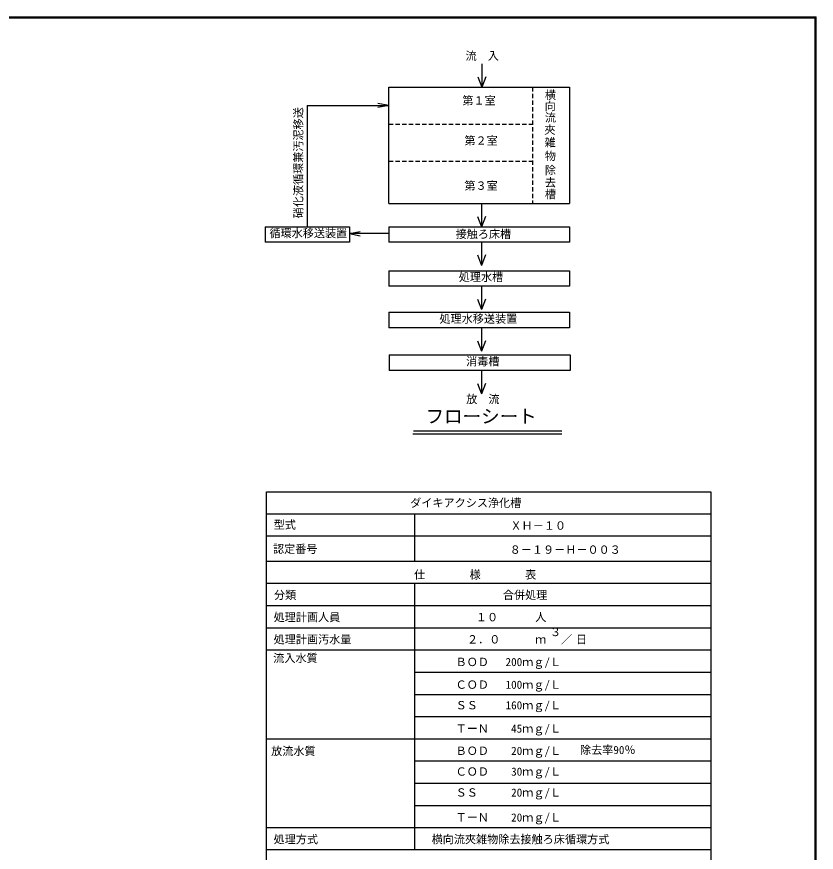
# Model space of a CAD drawing. Units: millimetres, scale not verified. Extents: x -8093 to 8093, y -5792 to 5792.
# Drawn here: x 1617 to 8093, y -980 to 5792 of the extents above; entities that cross this region are included whole.
import ezdxf
from ezdxf.enums import TextEntityAlignment as Align

# ---------------------------------------------------------------- set-up
doc = ezdxf.new("R2010")
doc.units = ezdxf.units.MM
doc.header["$LTSCALE"] = 30
doc.linetypes.add('DASHED1', pattern=[1.8, 1.2, -0.6])
doc.layers.add('0-0_Axis_waku', color=7, linetype='Continuous', lineweight=25)
doc.layers.add('0-1_00クル-フ-0躯体', color=3, linetype='Continuous', lineweight=25)
doc.styles.add('ＭＳ ゴシック', font='')
doc.styles.get('ＭＳ ゴシック').set_extended_font_data('MS Gothic')

msp = doc.modelspace()

# ---------------------------------------------------------------- linework, layer by layer
at = {"layer": '0-0_Axis_waku'}
for p, q in [((-8093.4, 5792.4), (8093.4, 5792.4)), ((-8092.8, 5791.8), (8092.8, 5791.8)), ((-8092.2, 5791.2), (8092.2, 5791.2)), ((-8091.6, 5790.6), (8091.6, 5790.6)), ((-8091, 5790), (8091, 5790)), ((-8090.4, 5789.4), (8090.4, 5789.4)), ((-8089.8, 5788.8), (8089.8, 5788.8)), ((-8089.2, 5788.2), (8089.2, 5788.2)), ((-8088.6, 5787.6), (8088.6, 5787.6)), ((-8088, 5787), (8088, 5787)), ((-8087.4, 5786.4), (8087.4, 5786.4)), ((-8086.8, 5785.8), (8086.8, 5785.8)), ((-8086.2, 5785.2), (8086.2, 5785.2)), ((-8085.6, 5784.6), (8085.6, 5784.6)), ((-8085, 5784), (8085, 5784)), ((8085, -5784), (8085, 5784)), ((8085.6, -5784.6), (8085.6, 5784.6)), ((8086.2, -5785.2), (8086.2, 5785.2)), ((8086.8, -5785.8), (8086.8, 5785.8)), ((8087.4, -5786.4), (8087.4, 5786.4)), ((8088, -5787), (8088, 5787)), ((8088.6, -5787.6), (8088.6, 5787.6)), ((8089.2, -5788.2), (8089.2, 5788.2)), ((8089.8, -5788.8), (8089.8, 5788.8)), ((8090.4, -5789.4), (8090.4, 5789.4)), ((8091, -5790), (8091, 5790)), ((8091.6, -5790.6), (8091.6, 5790.6)), ((8092.2, -5791.2), (8092.2, 5791.2)), ((8092.8, -5791.8), (8092.8, 5791.8)), ((8093.4, -5792.4), (8093.4, 5792.4))]:
    msp.add_line(p, q, dxfattribs=at)
at = {"layer": '0-1_00クル-フ-0躯体'}
for p, q in [((5384.16, 5410.44), (5384.16, 5221.44)), ((5352, 5305.44), (5384.16, 5221.44)), ((5416.31, 5305.44), (5384.16, 5221.44)), ((4630, 4279.34), (4630, 5221.44)), ((4630, 5221.44), (6094.41, 5221.29)), ((6094.91, 5220.79), (6094.91, 4279.69)), ((3970.73, 5072.11), (3970.73, 4090.34)), ((4630, 5072.11), (4543.06, 5055.8)), ((4630, 4279.34), (6094.41, 4279.19)), ((5382.44, 4279.34), (5382.44, 4090.34)), ((5350.29, 4174.33), (5382.44, 4090.34)), ((5414.6, 4174.33), (5382.44, 4090.34)), ((3628.43, 4090.34), (3628.43, 3966.08)), ((3628.43, 4090.34), (4313.03, 4090.34)), ((4630, 4090.34), (4630, 3966.08)), ((4630, 4090.34), (6094.76, 4090.34)), ((6094.76, 4090.34), (6094.76, 3966.08)), ((4313.03, 4034.04), (4399.97, 4050.35)), ((6094.76, 3966.08), (4630, 3966.08)), ((5382.44, 3966.08), (5382.44, 3777.08)), ((5350.29, 3861.08), (5382.44, 3777.08)), ((5414.6, 3861.08), (5382.44, 3777.08)), ((4630, 3733.84), (4630, 3607.84)), ((4630, 3733.84), (6094.76, 3733.84)), ((6094.76, 3733.84), (6094.76, 3607.84)), ((6094.76, 3607.84), (4630, 3607.84)), ((5382.44, 3607.84), (5382.44, 3418.84)), ((5350.29, 3502.84), (5382.44, 3418.84)), ((5414.6, 3502.84), (5382.44, 3418.84)), ((4630, 3397.52), (4630, 3271.53)), ((4630, 3397.52), (6094.76, 3397.52)), ((6094.76, 3397.52), (6094.76, 3271.53)), ((6094.76, 3271.53), (4630, 3271.53)), ((5382.44, 3271.52), (5382.44, 3082.53)), ((5350.29, 3166.53), (5382.44, 3082.53)), ((5414.6, 3166.53), (5382.44, 3082.53)), ((4634.74, 3051.16), (4634.74, 2925.17)), ((4634.74, 3051.16), (6099.5, 3051.16)), ((5382.44, 2925.17), (5382.44, 2736.17)), ((5350.29, 2820.17), (5382.44, 2736.17)), ((5414.6, 2820.17), (5382.44, 2736.17)), ((6032.63, 2408.22), (4825.24, 2408.22)), ((6031.77, 2432.22), (4830.85, 2432.22)), ((3638.95, 1942.11), (7238.95, 1942.11)), ((3638.95, 1379.98), (3638.95, 1942.11)), ((7238.95, 1942.11), (7238.95, 1379.98)), ((3638.95, 1762.1), (7238.95, 1762.1)), ((4838.95, 1762.1), (4838.95, 1379.98)), ((7238.95, 1582.11), (3638.95, 1582.11)), ((3638.95, 1379.98), (7238.95, 1379.98)), ((3638.96, -2220.02), (3638.95, 1379.98)), ((7238.95, 1379.98), (7238.96, -2220.02)), ((3638.95, 1199.98), (7238.95, 1199.98)), ((4838.95, 1199.98), (4838.95, -960.03)), ((3638.95, 1019.98), (7238.95, 1019.98)), ((3638.95, 839.98), (7238.95, 839.98)), ((3638.95, 659.98), (7238.95, 659.98)), ((4838.95, 479.97), (7238.95, 479.97)), ((4838.95, 299.98), (7238.95, 299.98)), ((4838.95, 119.97), (7238.95, 119.97)), ((3638.95, -60.03), (7238.95, -60.03)), ((4838.95, -240.03), (7238.95, -240.03)), ((4838.95, -420.03), (7238.95, -420.03)), ((4838.95, -600.03), (7238.95, -600.03)), ((3638.94, -780.03), (7238.95, -780.03)), ((7238.94, -960.03), (3638.94, -960.03))]:
    msp.add_line(p, q, dxfattribs=at)
at = {"layer": '0-1_00クル-フ-0躯体', "linetype": 'DASHED1'}
for p, q in [((5795.27, 5221.29), (5795.27, 4279.19)), ((4630, 4921.44), (5795.27, 4921.29)), ((4630, 4621.44), (5795.27, 4621.29))]:
    msp.add_line(p, q, dxfattribs=at)
at = {"layer": '0-1_00クル-フ-0躯体'}
for points in [[(3970.73, 5072.11), (4630, 5072.11), (4543.06, 5088.41)], [(4313.03, 4090.34), (4313.03, 3966.08), (3628.43, 3966.08)], [(4630, 4034.04), (4313.03, 4034.04), (4399.97, 4017.74)], [(6099.5, 3051.16), (6099.5, 2925.17), (4634.74, 2925.17)]]:
    msp.add_lwpolyline(points, dxfattribs=at)
for centre, start, end in [((6094.41, 5220.79), 0, 90), ((6094.41, 4279.69), 270, 0)]:
    msp.add_arc(centre, 0.5, start, end, dxfattribs=at)

# ---------------------------------------------------------------- texts
at = {"layer": '0-1_00クル-フ-0躯体', "color": 4, "style": 'ＭＳ ゴシック'}
for s, height, p in [('流\u3000入', 65.98, (5252.31, 5422.25)), ('第１室', 65.98, (5226.76, 5059.71)), ('横', 65.98, (5894.95, 5105.1)), ('向', 65.98, (5892.8, 5014.32)), ('流', 65.98, (5894.95, 4921.58)), ('夾', 65.98, (5890.64, 4822.11)), ('第２室', 65.98, (5243.32, 4735.07)), ('雑', 65.98, (5892.8, 4720.47)), ('物', 65.98, (5894.95, 4609.94)), ('除', 65.98, (5894.95, 4495.64)), ('去', 65.98, (5894.95, 4396.44)), ('第３室', 65.98, (5243.32, 4369.58)), ('槽', 65.98, (5894.95, 4300.89)), ('循環水移送装置', 65.98, (3664.02, 3984.69)), ('接触ろ床槽', 65.98, (5172.06, 3977.83)), ('処理水槽', 65.98, (5197.76, 3629.39)), ('処理水移送装置', 65.98, (5041.33, 3291.35)), ('消毒槽', 65.98, (5257.23, 2945.69)), ('放\u3000流', 65.98, (5257.59, 2639.68)), ('フローシート', 110, (4928.45, 2465.63)), ('ダイキアクシス浄化槽\u3000', 65.98, (4804.14, 1798.92)), ('型式', 65.98, (3698.58, 1621.32)), ('ＸＨ－１０', 65.98, (5616.24, 1614.67)), ('認定番号', 65.98, (3692.56, 1426.1)), ('８－１９－Ｈ－００３', 65.98, (5610.23, 1419.44)), ('仕\u3000\u3000\u3000\u3000様\u3000\u3000\u3000\u3000表', 65.98, (4835.35, 1217.38)), ('分類', 65.98, (3700.75, 1052.37)), ('合併処理', 65.98, (5554.75, 1052.37)), ('処理計画人員\u3000', 65.98, (3697.75, 872.38)), ('１０', 65.98, (5336.35, 872.38)), ('人', 65.98, (5816.35, 872.38)), ('３', 65.98, (5936.35, 752.38)), ('処理計画汚水量', 65.98, (3697.75, 692.38)), ('２．０', 65.98, (5264.14, 692.38)), ('ｍ', 65.98, (5816.35, 692.38)), ('／', 65.98, (6026.35, 692.38)), ('日', 65.98, (6146.35, 692.38)), ('流入水質', 65.98, (3694.47, 540.97)), ('ＢＯＤ\u3000 200ｍｇ/Ｌ', 65.98, (5171.9, 509.38)), ('ＣＯＤ\u3000 100ｍｇ/Ｌ', 65.98, (5171.9, 325.33)), ('ＳＳ\u3000\u3000 160ｍｇ/Ｌ', 65.98, (5171.9, 158.78)), ('ＴーＮ \u3000 45ｍｇ/Ｌ', 65.98, (5171.9, -30.62)), ('放流水質', 65.98, (3677.64, -213.19)), ('ＢＯＤ\u3000\u300020ｍｇ/Ｌ', 65.98, (5171.9, -210.62)), ('除去率90％', 65.98, (6179.62, -203.68)), ('ＣＯＤ\u3000\u300030ｍｇ/Ｌ', 65.98, (5171.9, -379.12)), ('ＳＳ\u3000\u3000\u300020ｍｇ/Ｌ', 65.98, (5171.9, -548.81)), ('ＴーＮ\u3000\u300020ｍｇ/Ｌ', 65.98, (5171.9, -750.62)), ('処理方式\u3000\u3000\u3000', 65.98, (3697.74, -927.62)), ('横向流夾雑物除去接触ろ床循環方式', 65.98, (4977.58, -927.62))]:
    msp.add_text(s, height=height, dxfattribs=at).set_placement(p, align=Align.BOTTOM_LEFT)
msp.add_text('硝化液循環兼汚泥移送', height=65.98, rotation=90, dxfattribs=at).set_placement((3951.27, 4158.79), align=Align.BOTTOM_LEFT)

doc.saveas('drawing.dxf')
